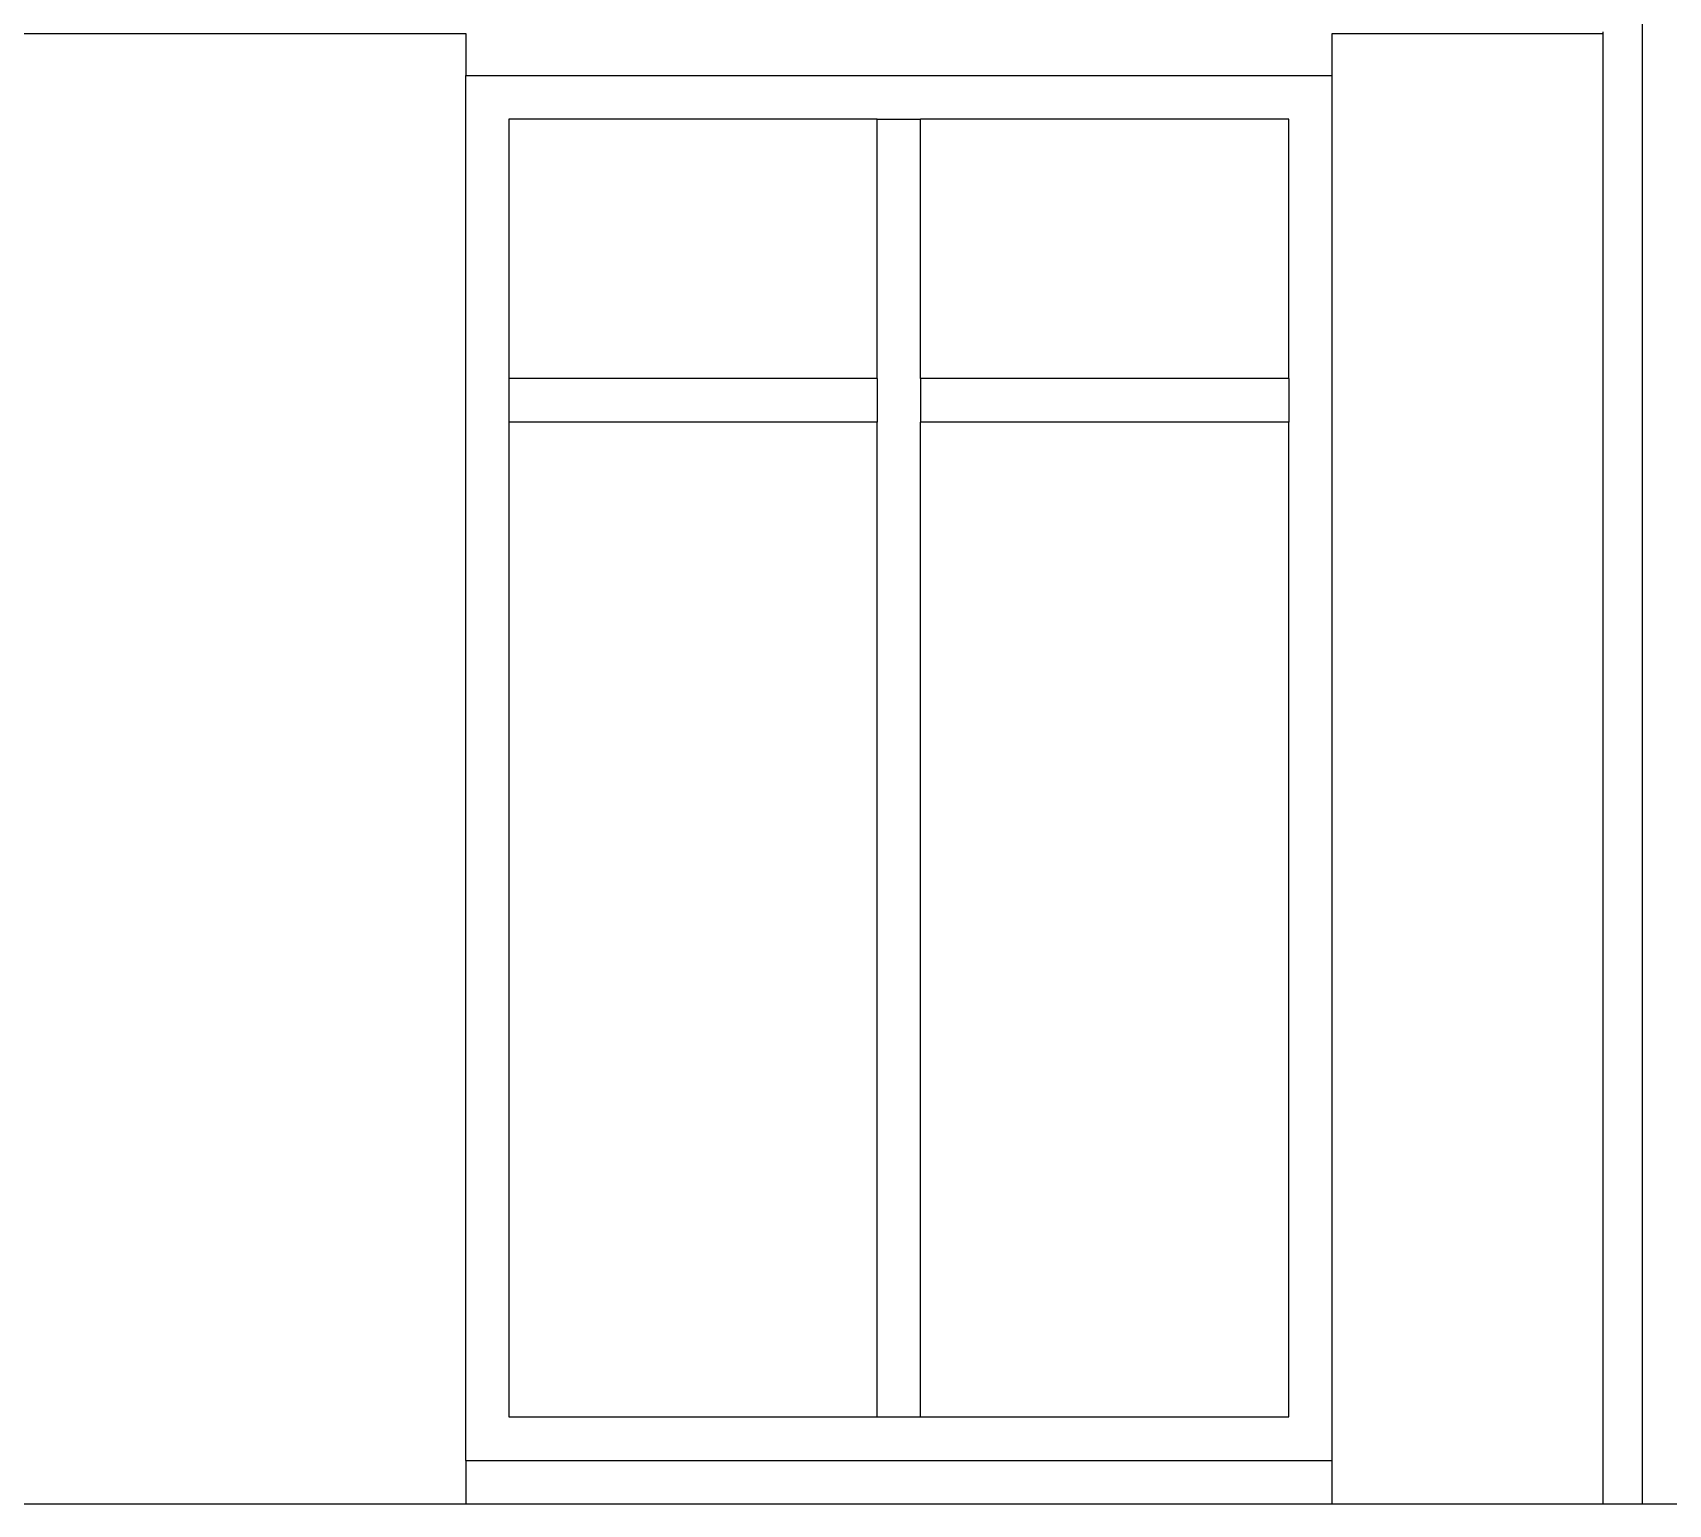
# Model space of a CAD drawing. Header units: metres. Extents: x -59 to 59, y -13 to 12.
# Drawn here: x 19.719 to 23.469, y 5.769 to 9.141 of the extents above; entities that cross this region are included whole.
import ezdxf

# ---------------------------------------------------------------- set-up
doc = ezdxf.new("R2010")
doc.units = ezdxf.units.M

msp = doc.modelspace()

# ---------------------------------------------------------------- linework, layer by layer
for p, q in [((23.4088, 11.7079), (23.4088, 5.7693)), ((19.5693, 9.1393), (20.7115, 9.1393)), ((20.7115, 9.1393), (20.7115, 9.0436)), ((22.698, 9.1393), (23.3188, 9.1393)), ((22.698, 9.0436), (22.698, 9.1393)), ((23.3188, 9.1436), (23.3188, 9.1393)), ((23.3188, 9.1393), (23.3188, 5.7693)), ((20.7115, 5.8693), (20.7115, 9.0436)), ((20.7115, 9.0436), (22.698, 9.0436)), ((22.698, 5.8693), (22.698, 9.0436)), ((20.8108, 8.9436), (20.8108, 8.3493)), ((21.6551, 8.9436), (20.8108, 8.9436)), ((21.6551, 8.9436), (21.7544, 8.9436)), ((21.6551, 8.3493), (21.6551, 8.9436)), ((22.5987, 8.9436), (21.7544, 8.9436)), ((21.7544, 8.3493), (21.7544, 8.9436)), ((22.5987, 8.3493), (22.5987, 8.9436)), ((21.6551, 8.3493), (20.8108, 8.3493)), ((20.8108, 8.3493), (20.8108, 8.2493)), ((21.6551, 8.3493), (21.6551, 8.2493)), ((22.5987, 8.3493), (21.7544, 8.3493)), ((21.7544, 8.3493), (21.7544, 8.2493)), ((22.5987, 8.3493), (22.5987, 8.2493)), ((21.6551, 8.2493), (20.8108, 8.2493)), ((20.8108, 8.2493), (20.8108, 5.9693)), ((21.6551, 5.9693), (21.6551, 8.2493)), ((22.5987, 8.2493), (21.7544, 8.2493)), ((21.7544, 5.9693), (21.7544, 8.2493)), ((22.5987, 5.9693), (22.5987, 8.2493)), ((20.8108, 5.9693), (21.6551, 5.9693)), ((21.6551, 5.9693), (21.7544, 5.9693)), ((21.7544, 5.9693), (22.5987, 5.9693)), ((20.7115, 5.8693), (22.698, 5.8693)), ((20.7115, 5.8693), (20.7115, 5.7693)), ((22.698, 5.7693), (22.698, 5.8693)), ((20.7115, 5.7693), (19.5693, 5.7693)), ((22.698, 5.7693), (20.7115, 5.7693)), ((23.3188, 5.7693), (22.698, 5.7693)), ((23.4088, 5.7693), (23.3188, 5.7693)), ((23.5288, 5.7693), (23.4088, 5.7693))]:
    msp.add_line(p, q)

doc.saveas('drawing.dxf')
